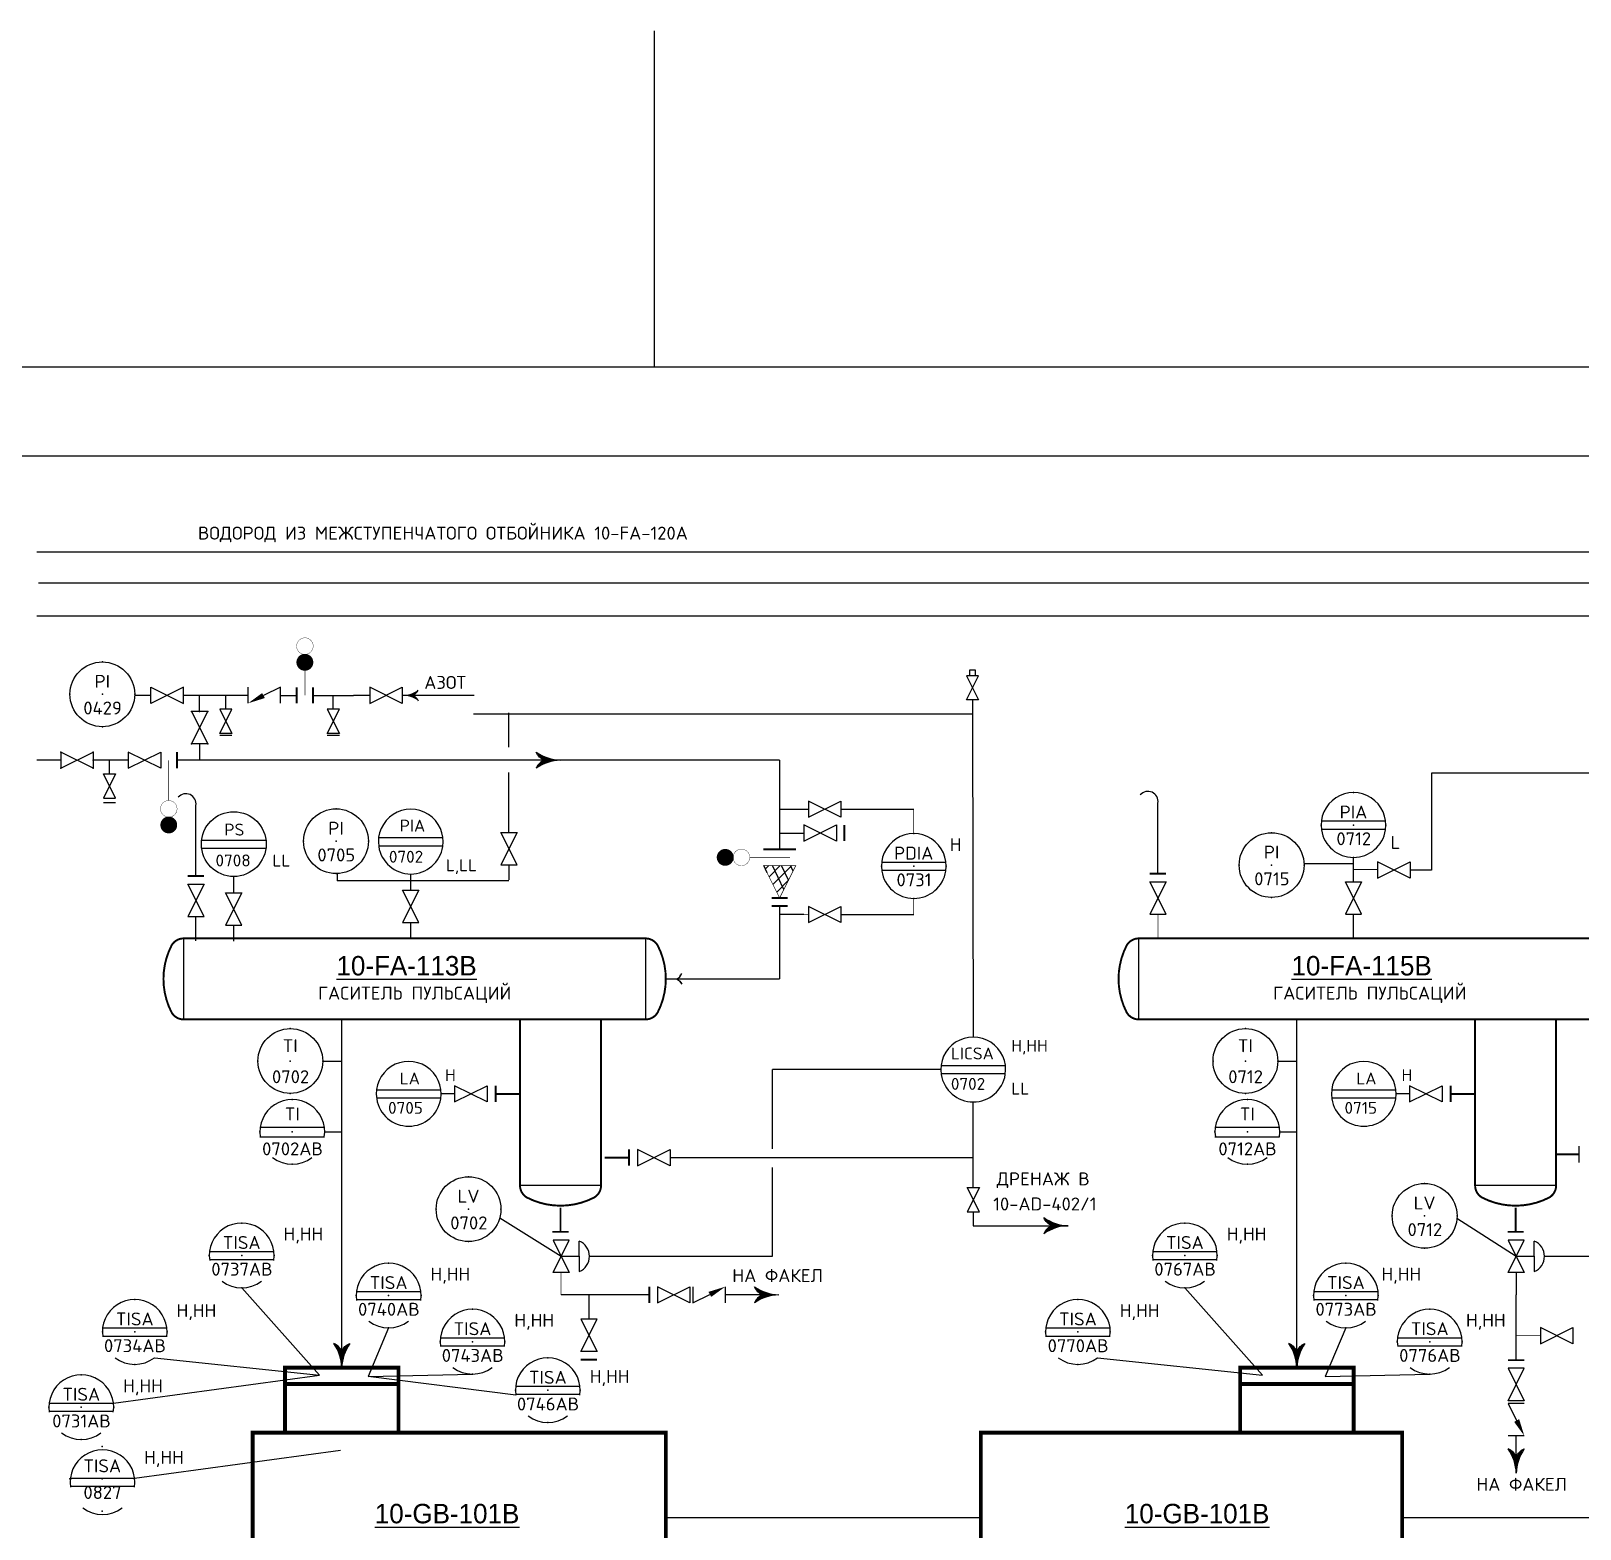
# Model space of a CAD drawing. Extents: x 230 to 652, y 120 to 276.
# Drawn here: x 325.93 to 344.1, y 135.24 to 152.81 of the extents above; entities that cross this region are included whole.
import ezdxf
from ezdxf.enums import TextEntityAlignment as Align

# ---------------------------------------------------------------- set-up
doc = ezdxf.new("R2010")
doc.units = 0
doc.header["$MEASUREMENT"] = 0
doc.linetypes.add('DASH', pattern=[0.15625, 0.09375, -0.0625])
doc.linetypes.add('SDASH', pattern=[0.09375, 0.046875, -0.046875])
doc.layers.get('0').update_dxf_attribs({"linetype": 'CONTINUOUS'})
for name, color, linetype in [('IN-ATTRIBS', 7, 'CONTINUOUS'), ('IN-EQUIP', 6, 'CONTINUOUS'), ('IN-EQUIPMENT', 7, 'CONTINUOUS'), ('IN-FUTURE', 7, 'DASH'), ('IN-INST-TAP', 7, 'CONTINUOUS'), ('IN-INSTRUMENT', 7, 'SDASH'), ('IN-MAJ-PROC', 3, 'CONTINUOUS'), ('IN-MIN-PROC', 7, 'CONTINUOUS'), ('IN-TEXT', 51, 'CONTINUOUS')]:
    doc.layers.add(name, color=color, linetype=linetype)
doc.styles.add('ATTRIBS', font='SIMPLEX', dxfattribs={"width": 0.8, "height": 0.125})
doc.styles.add('B2', font='AU101S01', dxfattribs={"height": 0.14})
doc.styles.add('NARROW', font='simplex', dxfattribs={"width": 0.75, "height": 0.1})
doc.styles.add('S1', font='SIMPLEX.shx')
doc.styles.add('SIMPLEX', font='SIMPLEX')

# ---------------------------------------------------------------- blocks, each defined once
blk = doc.blocks.new('BUBTEXT')
at = {"layer": 'IN-ATTRIBS'}
for p in [(0, 0.25), (-0.25, 0), (0, 0), (0.25, 0), (0, -0.25)]:
    blk.add_point(p, dxfattribs=at)
at = {"layer": 'IN-ATTRIBS', "flags": 1}
for tag, style, width, p in [('IDNUM', 'ATTRIBS', 0.8, (0.009, 0.584)), ('DWGNO', 'ATTRIBS', 0.8, (0.003, 0.447)), ('FILENO', 'ATTRIBS', 0.8, (-0.003, 0.311)), ('LOC', 'ATTRIBS', 0.8, (-0.08, -0.422)), ('SIG', 'ATTRIBS', 0.8, (-0.087, -0.563)), ('INSTALL', 'ATTRIBS', 0.8, (-0.087, -0.699)), ('SERV', 'ATTRIBS', 0.8, (-0.083, -0.838)), ('DATE', 'ATTRIBS', 0.8, (-0.088, -0.969)), ('DES', 'NARROW', 0.75, (-0.087, -1.102)), ('CSYS', 'NARROW', 0.75, (-0.087, -1.243))]:
    blk.add_attdef(tag, text='', height=0.1, dxfattribs=dict(at, style=style, width=width)).set_placement(p, align=Align.CENTER)
at = {"layer": 'IN-ATTRIBS', "style": 'ATTRIBS', "flags": 1}
blk.add_attdef('SYSCDI', text='', height=0.1, dxfattribs=at).set_placement((-0.312, 0.312), align=Align.RIGHT)
at = {"layer": 'IN-ATTRIBS', "style": 'ATTRIBS'}
blk.add_attdef('SYSCDV', text='', height=0.1, dxfattribs=at).set_placement((-0.312, 0.141), align=Align.RIGHT)
at = {"layer": 'IN-ATTRIBS', "style": 'S1'}
for tag, p in [('XT', (0.324, 0.257)), ('A1', (0.323, 0.115)), ('A2', (0.323, -0.035)), ('A3', (0.323, -0.185)), ('RES', (0.323, -0.342))]:
    blk.add_attdef(tag, p, '', height=0.1, dxfattribs=at)
for tag, p in [('INSTTYPE', (0, 0.05)), ('TAGNUM', (0.002, -0.156)), ('MD', (0.402, -0.565)), ('SZ', (0.402, -0.696))]:
    blk.add_attdef(tag, text='', height=0.1, dxfattribs=at).set_placement(p, align=Align.CENTER)
blk = doc.blocks.new('PE13')
at = {"const_width": 0.015}
for points in [[(0, 0), (0.1875, 0)], [(0.1875, 0.0625), (0.1875, -0.0625)]]:
    blk.add_lwpolyline(points, dxfattribs=at)
blk = doc.blocks.new('PE2')
for points in [[(0, 0, 0.150368), (0.188, 0.062, 0.150368)], [(0.125, 0, 0.206864), (0.188, 0.062, 0.206864)], [(0.125, 0, -0.206864), (0.188, -0.062, -0.206864)]]:
    blk.add_lwpolyline(points, format="xyb")
blk.add_arc((-0.008, -0.336), 0.336, 54.4623, 88.6678)
for points in [[(0, 0), (0.125, 0), (0.04, 0.003), (0.141, 0.008)], [(0, 0), (0.125, 0), (0.04, -0.003), (0.141, -0.008)], [(0.04, 0.003), (0.141, 0.008), (0.079, 0.011), (0.156, 0.019)], [(0.079, 0.011), (0.156, 0.019), (0.117, 0.024), (0.169, 0.031)], [(0.117, 0.024), (0.169, 0.031), (0.154, 0.041), (0.179, 0.046)], [(0.154, 0.041), (0.179, 0.046), (0.188, 0.062)], [(0.04, -0.003), (0.141, -0.008), (0.079, -0.011), (0.156, -0.019)], [(0.079, -0.011), (0.156, -0.019), (0.117, -0.024), (0.169, -0.031)], [(0.117, -0.024), (0.169, -0.031), (0.154, -0.041), (0.179, -0.046)], [(0.154, -0.041), (0.179, -0.046), (0.188, -0.062)]]:
    blk.add_solid(points)
blk = doc.blocks.new('T1FLANGE')
at = {"layer": 'IN-EQUIPMENT', "const_width": 0.015}
blk.add_lwpolyline([(0, 0.0625), (0, -0.0625)], dxfattribs=at)
blk = doc.blocks.new('VALVTEXT')
at = {"layer": 'IN-ATTRIBS'}
for p in [(0, 0.0625), (0, 0), (0.25, 0.0625), (0.25, 0), (0, -0.0625), (0.25, -0.0625)]:
    blk.add_point(p, dxfattribs=at)
at = {"layer": 'IN-ATTRIBS', "style": 'S1', "flags": 1}
for tag, p in [('IDNUM', (0.125, 0.5625)), ('DWGNO', (0.125, 0.4375)), ('FILENO', (0.125, 0.3125))]:
    blk.add_attdef(tag, text='', height=0.1, dxfattribs=at).set_placement(p, align=Align.CENTER)
at = {"layer": 'IN-ATTRIBS', "style": 'S1'}
for tag, p in [('MODE', (0.125, 0.078125)), ('SIZE', (0.125, -0.1875))]:
    blk.add_attdef(tag, text='', height=0.1, dxfattribs=at).set_placement(p, align=Align.CENTER)

msp = doc.modelspace()

# ---------------------------------------------------------------- hatches: boundary and pattern name
at = {"linetype": 'Continuous'}
h = msp.add_hatch(dxfattribs=at)
h.set_pattern_fill('ANSI31', color=2, scale=0.76, style=0)
h.set_pattern_definition([(45, (58.54904, -641.52808), (-0.067175144, 0.067175144), [])])
h.paths.add_polyline_path([(334.712, 142.644), (334.902, 143.024), (334.712, 143.024), (334.522, 143.024)])
h = msp.add_hatch(dxfattribs=at)
h.set_pattern_fill('ANSI31', color=2, scale=0.76, angle=250, style=0)
h.set_pattern_definition([(295, (58.54904, -641.52808), (0.08609924, 0.040148735), [])])
h.paths.add_polyline_path([(334.902, 143.024), (334.712, 143.024), (334.522, 143.024), (334.712, 142.644)])

# ---------------------------------------------------------------- linework, layer by layer
at = {"color": 4, "linetype": 'Continuous'}
msp.add_line((333.245, 148.873), (333.245, 152.811), dxfattribs=at)
at = {"color": 6, "linetype": 'Continuous'}
msp.add_line((229.992, 148.873), (499.167, 148.873), dxfattribs=at)
at = {"color": 3, "linetype": 'Continuous'}
for p, q in [((359.611, 147.824), (284.096, 147.824)), ((326.002, 146.703), (346.225, 146.703)), ((326.022, 146.338), (346.196, 146.337)), ((346.21, 145.947), (326.002, 145.947)), ((326.284, 144.259), (326.002, 144.259)), ((327.075, 144.259), (326.664, 144.259)), ((334.712, 144.259), (327.645, 144.259)), ((333.378, 141.694), (334.712, 141.694)), ((329.578, 138.749), (329.578, 141.219)), ((340.776, 138.749), (340.776, 141.219)), ((329.578, 137.277), (329.578, 138.749)), ((340.776, 137.277), (340.776, 138.749))]:
    msp.add_line(p, q, dxfattribs=at)
at = {"color": 2}
for p, q in [((328.481, 144.927), (328.481, 145.117)), ((328.861, 145.117), (328.66, 145.017)), ((328.861, 144.927), (328.861, 145.117)), ((336.974, 144.965), (336.974, 144.804)), ((328.148, 144.574), (328.29, 144.859)), ((328.29, 144.859), (328.148, 144.859)), ((328.148, 144.859), (328.29, 144.574)), ((329.407, 144.574), (329.55, 144.859)), ((329.55, 144.859), (329.407, 144.859)), ((329.407, 144.859), (329.55, 144.574)), ((328.29, 144.574), (328.148, 144.574)), ((329.55, 144.574), (329.407, 144.574)), ((328.29, 144.547), (328.148, 144.547)), ((329.55, 144.547), (329.407, 144.547)), ((326.854, 144.099), (326.854, 144.259)), ((326.925, 143.814), (326.783, 144.099)), ((326.783, 144.099), (326.925, 144.099)), ((326.925, 144.099), (326.783, 143.814)), ((326.783, 143.814), (326.925, 143.814)), ((326.783, 143.761), (326.925, 143.761)), ((335.051, 143.589), (335.431, 143.779)), ((335.431, 143.589), (335.051, 143.779)), ((335.051, 143.779), (335.051, 143.589)), ((335.431, 143.779), (335.431, 143.589)), ((341.723, 142.876), (342.103, 143.066)), ((342.103, 142.876), (341.723, 143.066)), ((341.723, 143.066), (341.723, 142.876)), ((342.103, 143.066), (342.103, 142.876)), ((335.051, 142.354), (335.431, 142.544)), ((335.431, 142.354), (335.051, 142.544)), ((335.051, 142.544), (335.051, 142.354)), ((335.431, 142.544), (335.431, 142.354)), ((337.054, 138.963), (336.911, 139.248)), ((336.911, 139.248), (337.054, 139.248)), ((337.054, 139.248), (336.911, 138.963)), ((336.911, 138.963), (337.054, 138.963)), ((333.693, 138.084), (333.693, 137.894)), ((334.073, 138.084), (334.073, 137.894)), ((333.693, 137.894), (333.894, 137.995)), ((343.443, 136.716), (343.253, 136.716)), ((343.253, 136.716), (343.353, 136.515)), ((343.443, 136.336), (343.253, 136.336))]:
    msp.add_line(p, q, dxfattribs=at)
at = {"color": 5, "linetype": 'Continuous'}
for p, q in [((346.223, 144.105), (342.355, 144.105)), ((342.355, 144.105), (342.355, 142.968)), ((341.723, 142.974), (341.44, 142.977)), ((342.355, 142.968), (342.103, 142.971))]:
    msp.add_line(p, q, dxfattribs=at)
at = {"linetype": 'Continuous'}
for p, q in [((327.868, 142.901), (327.868, 143.729)), ((339.147, 142.929), (339.147, 143.757)), ((341.063, 143.547), (341.817, 143.547)), ((327.935, 143.323), (328.689, 143.323)), ((330.01, 143.351), (330.764, 143.351)), ((341.063, 143.452), (341.817, 143.452)), ((327.935, 143.228), (328.689, 143.228)), ((330.01, 143.256), (330.764, 143.256)), ((335.908, 143.065), (336.662, 143.065)), ((335.908, 142.97), (336.662, 142.97)), ((336.602, 140.632), (334.629, 140.63)), ((334.629, 139.701), (334.629, 140.63)), ((336.605, 140.679), (337.359, 140.679)), ((336.605, 140.584), (337.359, 140.584)), ((329.986, 140.394), (330.74, 140.394)), ((341.184, 140.394), (341.938, 140.394)), ((329.986, 140.299), (330.74, 140.299)), ((341.184, 140.299), (341.938, 140.299)), ((334.629, 138.441), (334.629, 139.481)), ((328.028, 138.498), (328.782, 138.498)), ((328.028, 138.403), (328.782, 138.403)), ((332.481, 138.441), (334.629, 138.441)), ((339.086, 138.498), (339.84, 138.498)), ((339.086, 138.403), (339.84, 138.403)), ((343.679, 138.441), (346.348, 138.441)), ((329.751, 138.028), (330.505, 138.028)), ((340.974, 138.028), (341.728, 138.028)), ((329.751, 137.933), (330.505, 137.933)), ((340.974, 137.933), (341.728, 137.933)), ((326.774, 137.601), (327.528, 137.601)), ((326.774, 137.506), (327.528, 137.506)), ((330.734, 137.487), (331.488, 137.487)), ((337.832, 137.601), (338.586, 137.601)), ((337.832, 137.506), (338.586, 137.506)), ((341.957, 137.487), (342.711, 137.487)), ((330.734, 137.392), (331.488, 137.392)), ((341.957, 137.392), (342.711, 137.392)), ((331.617, 136.918), (332.371, 136.918)), ((331.617, 136.823), (332.371, 136.823)), ((326.147, 136.719), (326.901, 136.719)), ((326.147, 136.624), (326.901, 136.624)), ((326.396, 135.84), (327.15, 135.84)), ((326.396, 135.745), (327.15, 135.745)), ((333.378, 135.377), (337.071, 135.377)), ((342.011, 135.377), (347.458, 135.377))]:
    msp.add_line(p, q, dxfattribs=at)
at = {"color": 7, "linetype": 'Continuous'}
for p, q in [((341.44, 143.042), (340.86, 143.042)), ((329.525, 142.929), (329.525, 142.846)), ((330.387, 142.846), (329.525, 142.846)), ((329.355, 140.729), (329.578, 140.729)), ((340.553, 140.729), (340.776, 140.729)), ((328.618, 139.957), (329.377, 139.957)), ((329.373, 139.899), (329.577, 139.899)), ((339.816, 139.957), (340.575, 139.957)), ((340.571, 139.899), (340.775, 139.899)), ((328.618, 139.842), (329.377, 139.842)), ((339.816, 139.842), (340.574, 139.842)), ((331.431, 138.893), (332.15, 138.441)), ((342.653, 138.89), (343.348, 138.441)), ((328.405, 138.071), (329.316, 137.046)), ((339.463, 138.071), (340.375, 137.046)), ((330.128, 137.601), (329.886, 137.032)), ((341.351, 137.601), (341.109, 137.032)), ((327.382, 137.252), (329.316, 137.046)), ((338.44, 137.252), (340.375, 137.046)), ((326.901, 136.719), (329.316, 137.046)), ((329.886, 137.032), (331.111, 137.06)), ((331.619, 136.812), (329.886, 137.032)), ((341.109, 137.032), (342.334, 137.06)), ((327.15, 135.84), (329.565, 136.167))]:
    msp.add_line(p, q, dxfattribs=at)
at = {"color": 2, "linetype": 'Continuous'}
for p, q in [((332.362, 138.441), (332.362, 138.619)), ((343.56, 138.441), (343.56, 138.619)), ((332.15, 138.441), (332.362, 138.441)), ((332.362, 138.441), (332.362, 138.262)), ((343.348, 138.441), (343.56, 138.441)), ((343.56, 138.441), (343.56, 138.262))]:
    msp.add_line(p, q, dxfattribs=at)
at = {"color": 2}
for points, const_width in [([(329.049, 145.597, -1), (329.243, 145.597, -1)], 0.0038), ([(329.096, 145.407, -1), (329.195, 145.407, -1)], 0.0988), ([(327.647, 143.689, 1), (327.453, 143.689, 1)], 0.0038), ([(327.599, 143.499, 1), (327.501, 143.499, 1)], 0.0988), ([(334.074, 143.07, 1), (334.074, 143.169, 1)], 0.0988), ([(334.264, 143.022, 1), (334.264, 143.216, 1)], 0.0038)]:
    msp.add_lwpolyline(points, format="xyb", close=True, dxfattribs=dict(at, const_width=const_width))
for points, const_width in [([(329.146, 145.312), (329.146, 145.019)], 0.0076), ([(327.55, 143.784), (327.55, 144.259)], 0.0076), ([(334.359, 143.119), (334.834, 143.119)], 0.0076), ([(332.238, 138.728), (332.048, 138.728)], 0.0228)]:
    msp.add_lwpolyline(points, dxfattribs=dict(at, const_width=const_width))
msp.add_lwpolyline([(337.009, 145.25), (337.009, 145.313), (336.938, 145.313), (336.938, 145.25)], dxfattribs=at)
for points in [[(327.721, 145.114), (327.341, 144.924), (327.341, 145.114), (327.721, 144.924)], [(329.906, 144.924), (330.286, 145.114), (330.286, 144.924), (329.906, 145.114)], [(336.903, 145.25), (337.045, 144.965), (336.903, 144.965), (337.045, 145.25)], [(327.816, 144.829), (328.006, 144.449), (327.816, 144.449), (328.006, 144.829)], [(326.284, 144.164), (326.664, 144.354), (326.664, 144.164), (326.284, 144.354)], [(327.075, 144.164), (327.455, 144.354), (327.455, 144.164), (327.075, 144.354)], [(334.997, 143.31), (335.377, 143.5), (335.377, 143.31), (334.997, 143.5)], [(327.963, 142.426), (327.773, 142.806), (327.963, 142.806), (327.773, 142.426)], [(339.242, 142.454), (339.052, 142.834), (339.242, 142.834), (339.052, 142.454)], [(341.535, 142.454), (341.345, 142.834), (341.535, 142.834), (341.345, 142.454)], [(328.407, 142.325), (328.217, 142.705), (328.407, 142.705), (328.217, 142.325)], [(330.482, 142.354), (330.292, 142.734), (330.482, 142.734), (330.292, 142.354)], [(331.281, 140.251), (330.901, 140.441), (330.901, 140.251), (331.281, 140.441)], [(342.478, 140.251), (342.098, 140.441), (342.098, 140.251), (342.478, 140.441)], [(333.047, 139.504), (333.427, 139.694), (333.427, 139.504), (333.047, 139.694)], [(332.055, 138.631), (332.245, 138.251), (332.055, 138.251), (332.245, 138.631)], [(343.253, 138.631), (343.443, 138.251), (343.253, 138.251), (343.443, 138.631)], [(333.28, 137.894), (333.66, 138.084), (333.66, 137.894), (333.28, 138.084)], [(332.381, 137.704), (332.571, 137.324), (332.381, 137.324), (332.571, 137.704)], [(343.633, 137.416), (344.013, 137.606), (344.013, 137.416), (343.633, 137.606)], [(343.253, 137.128), (343.443, 136.748), (343.253, 136.748), (343.443, 137.128)]]:
    msp.add_lwpolyline(points, close=True, dxfattribs=at)
at = {"color": 5, "linetype": 'Continuous'}
for points in [[(330.411, 145.019, 0.206864), (330.473, 145.082)], [(330.411, 145.019, -0.206864), (330.473, 144.957)]]:
    msp.add_lwpolyline(points, format="xyb", dxfattribs=at)
msp.add_lwpolyline([(331.633, 143.033), (331.443, 143.413), (331.633, 143.413), (331.443, 143.033)], close=True)
at = {"color": 5, "linetype": 'Continuous', "const_width": 0.0076}
msp.add_lwpolyline([(339.147, 142.169), (339.147, 142.454)], dxfattribs=at)
at = {"color": 3, "linetype": 'Continuous'}
for points in [[(333.503, 141.694, 0.206864), (333.565, 141.757)], [(333.503, 141.694, -0.206864), (333.565, 141.632)]]:
    msp.add_lwpolyline(points, format="xyb", dxfattribs=at)
at = {"const_width": 0.0228}
for points in [[(332.945, 139.694), (332.945, 139.504)], [(332.66, 139.599), (332.945, 139.599)], [(332.143, 139.013), (332.143, 138.728)]]:
    msp.add_lwpolyline(points, dxfattribs=at)
for centre in [(326.771, 145.032), (329.511, 143.309), (328.312, 143.275), (340.48, 143.029), (328.975, 140.731), (340.173, 140.731), (331.065, 138.994), (342.274, 138.915)]:
    msp.add_circle(centre, 0.38)
at = {"linetype": 'Continuous'}
for centre in [(327.751, 143.747), (339.03, 143.775)]:
    msp.add_arc(centre, 0.119, 351.1344, 139.8314, dxfattribs=at)
for centre, start, end in [((341.44, 143.499), 351.1529, 188.8471), ((330.387, 143.304), 351.1529, 188.8471), ((336.285, 143.018), 351.1529, 188.8471), ((341.44, 143.499), 188.8471, 351.1529), ((330.387, 143.304), 188.8471, 351.1529), ((336.285, 143.018), 188.8471, 351.1529), ((336.982, 140.632), 351.1529, 188.8471), ((330.363, 140.347), 351.1529, 188.8471), ((336.982, 140.632), 188.8471, 351.1529), ((341.561, 140.347), 351.1529, 188.8471), ((328.998, 139.9), 351.1529, 188.8471), ((330.363, 140.347), 188.8471, 351.1529), ((340.196, 139.9), 351.1529, 188.8471), ((341.561, 140.347), 188.8471, 351.1529), ((328.998, 139.9), 232.6037, 307.3963), ((340.196, 139.9), 232.6037, 307.3963), ((328.405, 138.451), 351.1529, 188.8471), ((339.463, 138.451), 351.1529, 188.8471), ((330.128, 137.981), 351.1529, 188.8471), ((341.351, 137.981), 351.1529, 188.8471), ((328.405, 138.451), 232.6037, 307.3963), ((339.463, 138.451), 232.6037, 307.3963), ((327.151, 137.554), 351.1529, 188.8471), ((338.209, 137.554), 351.1529, 188.8471), ((330.128, 137.981), 232.6037, 307.3963), ((331.111, 137.44), 351.1529, 188.8471), ((341.351, 137.981), 232.6037, 307.3963), ((342.334, 137.44), 351.1529, 188.8471), ((327.151, 137.554), 232.6037, 307.3963), ((331.111, 137.44), 232.6037, 307.3963), ((331.994, 136.871), 351.1529, 188.8471), ((338.209, 137.554), 232.6037, 307.3963), ((342.334, 137.44), 232.6037, 307.3963), ((326.524, 136.671), 351.1529, 188.8471), ((331.994, 136.871), 232.6037, 307.3963), ((326.524, 136.671), 232.6037, 307.3963), ((326.773, 135.792), 351.1529, 188.8471), ((326.773, 135.792), 232.6037, 307.3963)]:
    msp.add_arc(centre, 0.38, start, end)
at = {"color": 2, "linetype": 'Continuous'}
for centre in [(332.288, 138.441), (343.485, 138.441)]:
    msp.add_arc(centre, 0.194, 292.6677, 67.3323, dxfattribs=at)
at = {"color": 2}
for points in [[(328.677, 144.988), (328.481, 144.927), (328.644, 145.046)], [(333.877, 138.024), (334.073, 138.084), (333.91, 137.965)], [(343.382, 136.532), (343.443, 136.336), (343.324, 136.499)]]:
    msp.add_solid(points, dxfattribs=at)
at = {"color": 5, "linetype": 'Continuous'}
for points in [[(330.286, 145.019), (330.411, 145.019), (330.326, 145.023), (330.427, 145.027)], [(330.286, 145.019), (330.411, 145.019), (330.326, 145.016), (330.427, 145.011)], [(330.326, 145.023), (330.427, 145.027), (330.365, 145.031), (330.442, 145.038)], [(330.326, 145.016), (330.427, 145.011), (330.365, 145.008), (330.442, 145.001)], [(330.365, 145.031), (330.442, 145.038), (330.403, 145.043), (330.455, 145.051)], [(330.365, 145.008), (330.442, 145.001), (330.403, 144.995), (330.455, 144.988)], [(330.403, 145.043), (330.455, 145.051), (330.439, 145.061), (330.465, 145.066)], [(330.403, 144.995), (330.455, 144.988), (330.439, 144.978), (330.465, 144.973)], [(330.439, 145.061), (330.465, 145.066), (330.473, 145.082)], [(330.439, 144.978), (330.465, 144.973), (330.473, 144.957)]]:
    msp.add_solid(points, dxfattribs=at)
at = {"color": 3, "linetype": 'Continuous'}
for points in [[(333.531, 141.736), (333.557, 141.741), (333.565, 141.757)], [(333.531, 141.653), (333.557, 141.648), (333.565, 141.632)]]:
    msp.add_solid(points, dxfattribs=at)
at = {"layer": 'IN-ATTRIBS', "color": 2}
for p in [(326.284, 144.354), (326.284, 144.259), (326.664, 144.354), (326.664, 144.259), (326.284, 144.164), (326.664, 144.164)]:
    msp.add_point(p, dxfattribs=at)
at = {"layer": 'IN-EQUIPMENT', "color": 6}
for p, q in [((327.725, 141.219), (327.725, 142.169)), ((333.14, 142.169), (333.14, 141.219)), ((338.923, 141.219), (338.923, 142.169)), ((332.618, 139.272), (331.668, 139.272)), ((343.816, 139.272), (342.866, 139.272))]:
    msp.add_line(p, q, dxfattribs=at)
at = {"layer": 'IN-EQUIPMENT'}
msp.add_line((344.084, 139.733), (344.084, 139.543), dxfattribs=at)
at = {"layer": 'IN-EQUIPMENT', "color": 2, "const_width": 0.0228}
for points in [[(329.051, 144.924), (329.051, 145.114)], [(329.241, 144.924), (329.241, 145.114)], [(327.645, 144.164), (327.645, 144.354)], [(335.472, 143.5), (335.472, 143.31)], [(334.522, 143.214), (334.902, 143.214)], [(339.052, 142.929), (339.242, 142.929)], [(327.773, 142.901), (327.963, 142.901)], [(333.185, 137.894), (333.185, 138.084)], [(332.571, 137.229), (332.381, 137.229)], [(343.253, 137.223), (343.443, 137.223)]]:
    msp.add_lwpolyline(points, dxfattribs=at)
at = {"layer": 'IN-EQUIPMENT', "color": 6, "const_width": 0.0228}
for points in [[(327.725, 142.169, 0.267949), (327.583, 142.087, 0.242718), (327.583, 141.301, 0.267949), (327.725, 141.219), (333.14, 141.219, 0.267949), (333.282, 141.301, 0.242718), (333.282, 142.087, 0.267949), (333.14, 142.169)], [(338.923, 142.169, 0.267949), (338.781, 142.087, 0.242718), (338.781, 141.301, 0.267949), (338.923, 141.219), (344.338, 141.219, 0.267949), (344.48, 141.301, 0.242718), (344.48, 142.087, 0.267949), (344.338, 142.169)]]:
    msp.add_lwpolyline(points, format="xyb", close=True, dxfattribs=at)
for points in [[(331.668, 141.219), (331.668, 139.272, 0.267949), (331.75, 139.13, 0.242718), (332.536, 139.13, 0.267949), (332.618, 139.272), (332.618, 141.219, 0.617361)], [(342.866, 141.219), (342.866, 139.272, 0.267949), (342.948, 139.13, 0.242718), (343.734, 139.13, 0.267949), (343.816, 139.272), (343.816, 141.219, 0.617361)]]:
    msp.add_lwpolyline(points, format="xyb", dxfattribs=at)
at = {"layer": 'IN-EQUIPMENT', "const_width": 0.0228}
msp.add_lwpolyline([(343.816, 139.638), (344.084, 139.638)], dxfattribs=at)
at = {"layer": 'IN-EQUIPMENT', "color": 6, "const_width": 0.0456}
for points in [[(328.913, 136.374), (328.913, 137.134), (330.243, 137.134), (330.243, 136.374)], [(340.111, 136.374), (340.111, 137.134), (341.441, 137.134), (341.441, 136.374)], [(328.913, 136.944), (330.243, 136.944)], [(340.111, 136.944), (341.441, 136.944)], [(333.378, 136.374), (333.378, 134.379), (328.533, 134.379), (328.533, 136.374), (333.378, 136.374)], [(337.071, 136.374), (337.071, 134.379), (342.011, 134.379), (342.011, 136.374), (337.071, 136.374)]]:
    msp.add_lwpolyline(points, dxfattribs=at)
at = {"layer": 'IN-FUTURE', "color": 2, "linetype": 'Continuous', "const_width": 0.0076}
msp.add_lwpolyline([(334.712, 142.644), (334.522, 143.024), (334.712, 143.024), (334.902, 143.024)], close=True, dxfattribs=at)
at = {"layer": 'IN-INST-TAP', "color": 7}
for p, q in [((327.341, 145.019), (327.151, 145.019)), ((327.911, 145.019), (327.721, 145.019))]:
    msp.add_line(p, q, dxfattribs=at)
at = {"layer": 'IN-INST-TAP', "color": 5}
for p, q in [((327.911, 144.829), (327.911, 145.019)), ((341.44, 142.834), (341.44, 143.119)), ((330.387, 142.734), (330.387, 142.924)), ((341.44, 142.169), (341.44, 142.454))]:
    msp.add_line(p, q, dxfattribs=at)
at = {"layer": 'IN-INST-TAP'}
for p, q in [((328.312, 142.705), (328.312, 142.895)), ((328.312, 142.135), (328.312, 142.325))]:
    msp.add_line(p, q, dxfattribs=at)
at = {"layer": 'IN-MAJ-PROC'}
for p, q in [((334.712, 144.259), (334.712, 143.214)), ((334.712, 142.549), (334.712, 141.694))]:
    msp.add_line(p, q, dxfattribs=at)
at = {"layer": 'IN-MIN-PROC', "color": 5}
for p, q in [((328.481, 145.019), (327.911, 145.019)), ((328.219, 144.859), (328.219, 145.019)), ((328.861, 145.019), (329.051, 145.019)), ((329.241, 145.019), (329.716, 145.019)), ((329.478, 144.859), (329.478, 145.019)), ((329.906, 145.019), (329.716, 145.019)), ((331.131, 145.019), (330.286, 145.019)), ((331.124, 144.804), (336.974, 144.804)), ((331.538, 144.412), (331.538, 144.814)), ((336.974, 144.804), (336.978, 142.846)), ((327.911, 144.449), (327.911, 144.259)), ((331.538, 143.413), (331.538, 144.114)), ((334.712, 143.684), (335.051, 143.684)), ((335.431, 143.684), (336.286, 143.684)), ((334.712, 143.405), (334.997, 143.405)), ((331.538, 143.033), (331.538, 142.856)), ((331.538, 142.846), (330.387, 142.846)), ((336.978, 142.846), (336.982, 141.012)), ((327.868, 142.141), (327.868, 142.426)), ((334.712, 142.454), (334.997, 142.454)), ((335.431, 142.449), (336.286, 142.449)), ((330.387, 142.164), (330.387, 142.354)), ((336.982, 139.248), (336.982, 140.252)), ((333.427, 139.599), (336.982, 139.599)), ((336.982, 138.963), (336.982, 138.8)), ((336.982, 138.8), (338.095, 138.8)), ((343.348, 138.251), (343.348, 137.989)), ((333.185, 137.989), (332.15, 137.989)), ((332.476, 137.989), (332.476, 137.704)), ((334.512, 137.989), (334.073, 137.989)), ((343.348, 137.223), (343.348, 137.989)), ((343.348, 136.087), (343.348, 136.336))]:
    msp.add_line(p, q, dxfattribs=at)
at = {"layer": 'IN-MIN-PROC'}
for p, q in [((330.901, 140.346), (330.743, 140.346)), ((342.098, 140.346), (341.941, 140.346))]:
    msp.add_line(p, q, dxfattribs=at)
at = {"layer": 'IN-MIN-PROC', "color": 5, "const_width": 0.0076}
for points in [[(336.285, 143.398), (336.285, 143.684)], [(336.285, 142.64), (336.285, 142.449)], [(334.766, 142.449), (335.051, 142.449)], [(332.15, 138.251), (332.15, 137.989)], [(343.348, 137.511), (343.633, 137.511)]]:
    msp.add_lwpolyline(points, dxfattribs=at)

# ---------------------------------------------------------------- block references
at = {"layer": 'IN-EQUIP', "color": 2, "xscale": 1.52, "yscale": 1.52, "zscale": 1.52, "rotation": 90}
msp.add_blockref('T1FLANGE', (334.712, 142.644), dxfattribs=at)
at = {"layer": 'IN-EQUIP', "xscale": 1.52, "yscale": 1.52, "zscale": 1.52, "rotation": 90}
msp.add_blockref('T1FLANGE', (334.712, 142.549), dxfattribs=at)
at = {"layer": 'IN-EQUIPMENT', "xscale": -1.52, "yscale": 1.52, "zscale": 1.52}
for p in [(331.668, 140.346), (342.866, 140.346)]:
    msp.add_blockref('PE13', p, dxfattribs=at)
at = {"layer": 'IN-EQUIPMENT', "color": 7, "xscale": 1.52, "yscale": 1.52, "zscale": 1.52, "rotation": 270}
msp.add_blockref('PE13', (343.341, 139.013), dxfattribs=at)
at = {"layer": 'IN-INSTRUMENT', "color": 7, "xscale": 1.52, "yscale": 1.52, "zscale": 1.52}
for p, values in [((326.771, 145.032), {'INSTTYPE': 'PI', 'TAGNUM': '0429'}), ((329.511, 143.309), {'INSTTYPE': 'PI', 'TAGNUM': '0705'}), ((340.48, 143.029), {'INSTTYPE': 'PI', 'TAGNUM': '0715'})]:
    msp.add_blockref('BUBTEXT', p, dxfattribs=at).add_auto_attribs(values)
at = {"layer": 'IN-INSTRUMENT'}
ref = msp.add_blockref('BUBTEXT', (341.44, 143.499), dxfattribs=dict(at, xscale=1.52, yscale=1.52, zscale=1.52))
ref.add_attrib('INSTTYPE', 'PIA', dxfattribs={"layer": 'IN-ATTRIBS', "height": 0.152, "style": 'S1'}).set_placement((341.44, 143.575), align=Align.CENTER)
ref.add_attrib('TAGNUM', '0712', dxfattribs={"layer": 'IN-ATTRIBS', "height": 0.152, "style": 'S1'}).set_placement((341.443, 143.262), align=Align.CENTER)
ref.add_attrib('A3', 'L', (341.875, 143.219), dxfattribs={"layer": 'IN-ATTRIBS', "height": 0.152, "style": 'S1'})
ref = msp.add_blockref('BUBTEXT', (336.285, 143.018), dxfattribs=dict(at, xscale=1.52, yscale=1.52, zscale=1.52))
ref.add_attrib('INSTTYPE', 'PDIA', dxfattribs={"layer": 'IN-ATTRIBS', "height": 0.152, "style": 'S1'}).set_placement((336.284, 143.093), align=Align.CENTER)
ref.add_attrib('TAGNUM', '0731', dxfattribs={"layer": 'IN-ATTRIBS', "height": 0.152, "style": 'S1'}).set_placement((336.287, 142.78), align=Align.CENTER)
ref.add_attrib('A1', 'H', (336.707, 143.193), dxfattribs={"layer": 'IN-ATTRIBS', "height": 0.152, "style": 'S1'})
ref = msp.add_blockref('BUBTEXT', (328.975, 140.731), dxfattribs=dict(at, xscale=1.52, yscale=1.52, zscale=1.52))
ref.add_attrib('INSTTYPE', 'TI', dxfattribs={"layer": 'IN-ATTRIBS', "height": 0.152, "style": 'S1'}).set_placement((328.974, 140.835), align=Align.CENTER)
ref.add_attrib('TAGNUM', '0702', dxfattribs={"layer": 'IN-ATTRIBS', "height": 0.152, "style": 'S1'}).set_placement((328.978, 140.471), align=Align.CENTER)
ref = msp.add_blockref('BUBTEXT', (340.173, 140.731), dxfattribs=dict(at, xscale=1.52, yscale=1.52, zscale=1.52))
ref.add_attrib('INSTTYPE', 'TI', dxfattribs={"layer": 'IN-ATTRIBS', "height": 0.152, "style": 'S1'}).set_placement((340.172, 140.835), align=Align.CENTER)
ref.add_attrib('TAGNUM', '0712', dxfattribs={"layer": 'IN-ATTRIBS', "height": 0.152, "style": 'S1'}).set_placement((340.175, 140.471), align=Align.CENTER)
ref = msp.add_blockref('BUBTEXT', (328.998, 139.9), dxfattribs=dict(at, xscale=1.52, yscale=1.52, zscale=1.52))
ref.add_attrib('INSTTYPE', 'TI', dxfattribs={"layer": 'IN-ATTRIBS', "height": 0.152, "style": 'S1'}).set_placement((328.998, 140.034), align=Align.CENTER)
ref.add_attrib('TAGNUM', '0702AB', dxfattribs={"layer": 'IN-ATTRIBS', "height": 0.152, "style": 'S1'}).set_placement((329.001, 139.625), align=Align.CENTER)
ref = msp.add_blockref('BUBTEXT', (340.196, 139.9), dxfattribs=dict(at, xscale=1.52, yscale=1.52, zscale=1.52))
ref.add_attrib('INSTTYPE', 'TI', dxfattribs={"layer": 'IN-ATTRIBS', "height": 0.152, "style": 'S1'}).set_placement((340.195, 140.034), align=Align.CENTER)
ref.add_attrib('TAGNUM', '0712AB', dxfattribs={"layer": 'IN-ATTRIBS', "height": 0.152, "style": 'S1'}).set_placement((340.198, 139.625), align=Align.CENTER)
at = {"layer": 'IN-INSTRUMENT', "xscale": 1.52, "yscale": 1.52, "zscale": 1.52}
for p, values in [((331.065, 138.994), {'INSTTYPE': 'LV', 'TAGNUM': '0702'}), ((342.274, 138.915), {'INSTTYPE': 'LV', 'TAGNUM': '0712'}), ((328.405, 138.451), {'INSTTYPE': 'TISA', 'TAGNUM': '0737AB', 'A1': 'H,HH'}), ((339.463, 138.451), {'INSTTYPE': 'TISA', 'TAGNUM': '0767AB', 'A1': 'H,HH'}), ((330.128, 137.981), {'INSTTYPE': 'TISA', 'TAGNUM': '0740AB', 'A1': 'H,HH'}), ((327.151, 137.554), {'INSTTYPE': 'TISA', 'TAGNUM': '0734AB', 'A1': 'H,HH'}), ((338.209, 137.554), {'INSTTYPE': 'TISA', 'TAGNUM': '0770AB', 'A1': 'H,HH'}), ((331.111, 137.44), {'INSTTYPE': 'TISA', 'TAGNUM': '0743AB', 'A1': 'H,HH'}), ((326.524, 136.671), {'INSTTYPE': 'TISA', 'TAGNUM': '0731AB', 'A1': 'H,HH'}), ((326.77, 135.832), {'INSTTYPE': 'TISA', 'TAGNUM': '0827', 'A1': 'H,HH'})]:
    msp.add_blockref('BUBTEXT', p, dxfattribs=at).add_auto_attribs(values)
at = {"layer": 'IN-INSTRUMENT'}
ref = msp.add_blockref('BUBTEXT', (341.351, 137.981), dxfattribs=dict(at, xscale=1.52, yscale=1.52, zscale=1.52))
ref.add_attrib('INSTTYPE', 'TISA', dxfattribs={"layer": 'IN-ATTRIBS', "height": 0.152, "style": 'S1'}).set_placement((341.351, 138.057), align=Align.CENTER)
ref.add_attrib('TAGNUM', '0773AB', dxfattribs={"layer": 'IN-ATTRIBS', "height": 0.152, "style": 'S1'}).set_placement((341.354, 137.744), align=Align.CENTER)
ref.add_attrib('A1', 'H,HH', (341.768, 138.156), dxfattribs={"layer": 'IN-ATTRIBS', "height": 0.152, "style": 'S1'})
ref = msp.add_blockref('BUBTEXT', (342.334, 137.44), dxfattribs=dict(at, xscale=1.52, yscale=1.52, zscale=1.52))
ref.add_attrib('INSTTYPE', 'TISA', dxfattribs={"layer": 'IN-ATTRIBS', "height": 0.152, "style": 'S1'}).set_placement((342.334, 137.516), align=Align.CENTER)
ref.add_attrib('TAGNUM', '0776AB', dxfattribs={"layer": 'IN-ATTRIBS', "height": 0.152, "style": 'S1'}).set_placement((342.337, 137.203), align=Align.CENTER)
ref.add_attrib('A1', 'H,HH', (342.759, 137.615), dxfattribs={"layer": 'IN-ATTRIBS', "height": 0.152, "style": 'S1'})
ref = msp.add_blockref('BUBTEXT', (331.994, 136.871), dxfattribs=dict(at, xscale=1.52, yscale=1.52, zscale=1.52))
ref.add_attrib('INSTTYPE', 'TISA', dxfattribs={"layer": 'IN-ATTRIBS', "height": 0.152, "style": 'S1'}).set_placement((331.994, 136.946), align=Align.CENTER)
ref.add_attrib('TAGNUM', '0746AB', dxfattribs={"layer": 'IN-ATTRIBS', "height": 0.152, "style": 'S1'}).set_placement((331.997, 136.633), align=Align.CENTER)
ref.add_attrib('A1', 'H,HH', (332.486, 136.956), dxfattribs={"layer": 'IN-ATTRIBS', "height": 0.152, "style": 'S1'})
at = {"layer": 'IN-MIN-PROC', "color": 7, "xscale": 1.52, "yscale": 1.52, "zscale": 1.52}
for name, p, rotation in [('VALVTEXT', (327.911, 144.829), 270), ('PE2', (332.143, 144.259), 180), ('PE2', (338.095, 138.8), 180), ('PE2', (334.702, 137.989), 180), ('PE2', (329.578, 137.134), 90), ('PE2', (340.776, 137.134), 90), ('PE2', (343.348, 135.897), 89.99999999999999)]:
    msp.add_blockref(name, p, dxfattribs=dict(at, rotation=rotation))

# ---------------------------------------------------------------- texts
at = {"color": 7, "linetype": 'Continuous'}
for s, style, p in [('PS', 'S1', (328.201, 143.375)), ('PIA', 'S1', (330.258, 143.422)), ('0708', 'S1', (328.098, 143.013)), ('LL', 'SIMPLEX', (328.766, 143.012)), ('0702', 'S1', (330.131, 143.057)), ('L,LL', 'SIMPLEX', (330.799, 142.957)), ('H,HH', 'SIMPLEX', (337.428, 140.84)), ('LICSA', 'S1', (336.72, 140.75)), ('LA', 'S1', (330.258, 140.457)), ('H', 'SIMPLEX', (330.789, 140.495)), ('LA', 'S1', (341.473, 140.457)), ('H', 'SIMPLEX', (342.003, 140.495)), ('0702', 'S1', (336.72, 140.393)), ('LL', 'SIMPLEX', (337.428, 140.338)), ('0705', 'S1', (330.121, 140.112)), ('0715', 'S1', (341.335, 140.112))]:
    msp.add_text(s, height=0.14, dxfattribs=dict(at, style=style)).set_placement(p)
at = {"layer": 'IN-TEXT', "color": 1, "style": 'S1'}
for s, p in [('ВОДОРОД ИЗ МЕЖСТУПЕНЧАТОГО ОТБОЙНИКА 10-FA-120A', (327.892, 146.846)), ('АЗОТ', (330.545, 145.095)), ('ДРЕНАЖ В', (337.257, 139.273)), ('10-AD-402/1', (337.216, 138.979)), ('НА ФАКЕЛ', (334.156, 138.139)), ('НА ФАКЕЛ', (342.88, 135.691))]:
    msp.add_text(s, height=0.152, dxfattribs=at).set_placement(p)
at = {"layer": 'IN-TEXT', "color": 4, "style": 'B2'}
for s, p in [('%%U10-FA-113B', (330.338, 141.849)), ('%%U10-FA-115B', (341.536, 141.849)), ('%%U10-GB-101B', (330.813, 135.424)), ('%%U10-GB-101B', (339.607, 135.424))]:
    msp.add_text(s, height=0.228, dxfattribs=at).set_placement(p, align=Align.MIDDLE)
at = {"layer": 'IN-TEXT', "color": 4, "style": 'S1'}
for p in [(330.433, 141.452), (341.631, 141.452)]:
    msp.add_text('ГАСИТЕЛЬ ПУЛЬСАЦИЙ', height=0.152, dxfattribs=at).set_placement(p, align=Align.CENTER)

doc.saveas('drawing.dxf')
